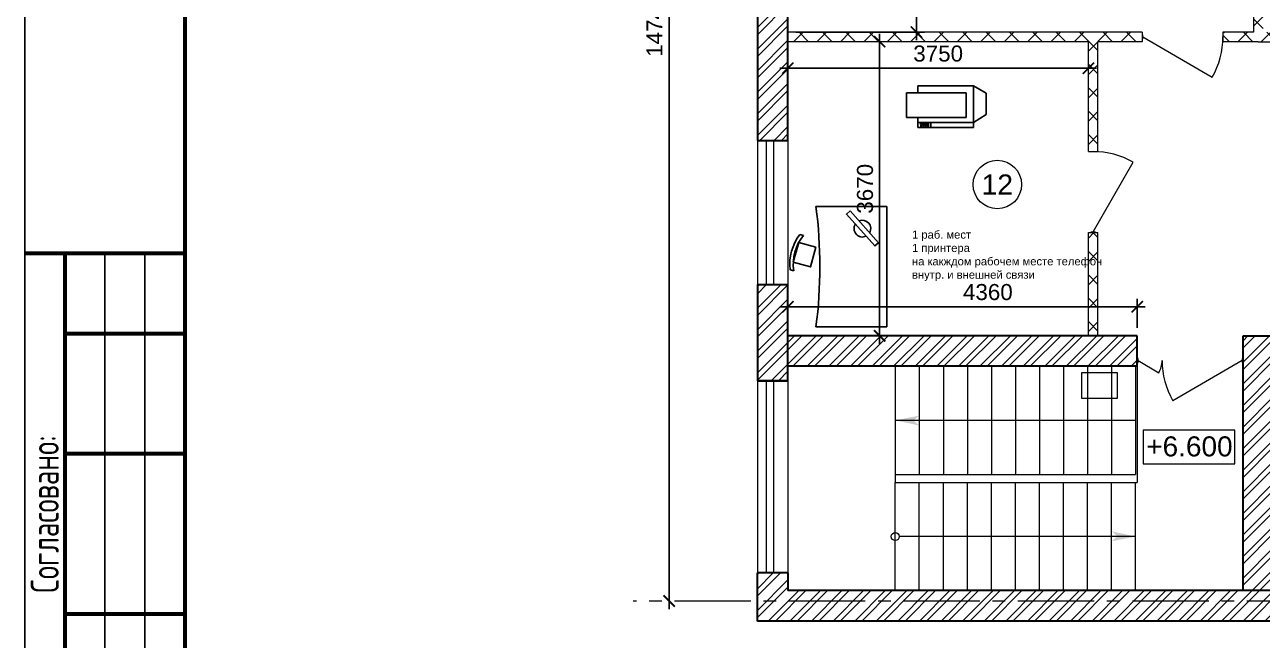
# Model space of a CAD drawing. Header units: millimetres. Extents: x 19315 to 19945, y -11469 to -10873.
# Drawn here: x 19315 to 19469.4, y -11362.7 to -11285.8 of the extents above; entities that cross this region are included whole.
import ezdxf
from ezdxf.enums import TextEntityAlignment as Align

# ---------------------------------------------------------------- set-up
doc = ezdxf.new("R2010")
doc.units = ezdxf.units.MM
for name, pattern in [('CENTER2', [28.575, 19.05, -3.175, 3.175, -3.175]), ('CONTINOUS', [0]), ('ОСЕВАЯ', [2, 1.25, -0.25, 0.25, -0.25])]:
    doc.linetypes.add(name, pattern=pattern)
doc.layers.add('0_FORMAT', color=7, linetype='Continuous')
for name, color, linetype, lineweight in [('OKNА', 153, 'Continuous', 0), ('Двери', 12, 'Continuous', 15), ('Лестн', 7, 'Continuous', 0), ('Наружные стены', 2, 'Continuous', 30), ('Наружные стены кирпич', 22, 'Continuous', 60), ('Оси', 7, 'ОСЕВАЯ', 0), ('Отметки', 7, 'Continuous', 0), ('Перегородки', 41, 'Continuous', 18), ('Полы', 201, 'Continuous', 13), ('Размеры', 255, 'Continuous', 9), ('Штих планы', 7, 'Continuous', 0), ('штрих кирпич', 30, 'Continuous', 0), ('Экспликация', 255, 'Continuous', 15)]:
    doc.layers.add(name, color=color, linetype=linetype, lineweight=lineweight)
doc.styles.add('1', font='arial.ttf')
doc.styles.add('1- arial', font='arial.ttf')
doc.styles.add('Arial-прямой', font='arial.ttf')
doc.styles.add('Romans_0.7', font='romans.shx', dxfattribs={"width": 0.7, "height": 300})
doc.dimstyles.new('zhu m100', dxfattribs={"dimtxt": 2, "dimasz": 1.4, "dimexe": 1, "dimexo": 1, "dimgap": 0.8, "dimtad": 1, "dimlfac": 100, "dimzin": 12, "dimdsep": 46, "dimtxsty": '1', "dimblk": 'ARCHTICK', "dimcen": 0.09, "dimdle": 1, "dimclrd": 7, "dimclre": 7, "dimclrt": 7, "dimazin": 3, "dimtfac": 1, "dimtmove": 1, "dimatfit": 3, "dimfxl": 1, "dimtolj": 1, "dimtzin": 0, "dimarcsym": 0})

# ---------------------------------------------------------------- blocks, each defined once
blk = doc.blocks.new('_ArchTick')
at = {"color": 0, "linetype": 'ByBlock', "const_width": 0.15}
blk.add_lwpolyline([(-0.5, -0.5), (0.5, 0.5)], dxfattribs=at)
blk = doc.blocks.new('*D45')
at = {"layer": 'Defpoints', "color": 0, "linetype": 'CONTINOUS', "ltscale": 0.5, "transparency": 16777216}
for p in [(19395.43, -11210.27), (19395.43, -11210.27), (19395.43, -11357.77)]:
    blk.add_point(p, dxfattribs=at)
at = {"layer": 'Оси', "color": 7, "linetype": 'CONTINOUS', "lineweight": -2, "ltscale": 0.5, "transparency": 16777216}
blk.add_line((19395.43, -11358.77), (19395.43, -11209.27), dxfattribs=at)
at = {"layer": 'Оси', "color": 7, "linetype": 'CONTINOUS', "lineweight": -2, "ltscale": 0.5, "transparency": 16777216, "xscale": 1.4, "yscale": 1.4, "zscale": 1.4}
for p, rotation in [((19395.43, -11210.27), 90), ((19395.43, -11357.77), 270)]:
    blk.add_blockref('_ArchTick', p, dxfattribs=dict(at, rotation=rotation))
at = {"layer": 'Оси', "color": 7, "linetype": 'CONTINOUS', "ltscale": 0.5, "transparency": 16777216, "insert": (19393.61, -11284.02), "char_height": 2, "attachment_point": 5, "rotation": 90, "style": 'Arial-прямой'}
blk.add_mtext('\\A1;14749.41', dxfattribs=at)
blk = doc.blocks.new('*U10')
at = {"layer": '0_FORMAT'}
for p, q in [((0, 0), (0, 297)), ((10, 155), (10, 90)), ((15, 155), (15, 90))]:
    blk.add_line(p, q, dxfattribs=at)
at = {"layer": '0_FORMAT', "lineweight": 60}
for p, q in [((20, 5), (20, 292)), ((20, 155), (0, 155)), ((5, 155), (5, 90)), ((20, 145), (5, 145)), ((20, 130), (5, 130)), ((20, 110), (5, 110))]:
    blk.add_line(p, q, dxfattribs=at)
at = {"layer": '0_FORMAT', "style": 'Romans_0.7', "width": 0.7}
blk.add_text('Согласовано:', height=3.5, rotation=90, dxfattribs=at).set_placement((2.5, 122.5), align=Align.MIDDLE_CENTER)
for tag, p in [('ДОЛЖНОСТЬ_1', (441.5, 32.5)), ('ФАМИЛИЯ_1', (460.5, 32.5)), ('ДОЛЖНОСТЬ_2', (441.5, 27.5)), ('ФАМИЛИЯ_2', (460.5, 27.5)), ('ДОЛЖНОСТЬ_3', (441.5, 22.5)), ('ФАМИЛИЯ_3', (460.5, 22.5)), ('ДОЛЖНОСТЬ_4', (441.5, 17.5)), ('ФАМИЛИЯ_4', (460.5, 17.5)), ('ДОЛЖНОСТЬ_5', (441.5, 12.5)), ('ФАМИЛИЯ_5', (460.5, 12.5)), ('ДОЛЖНОСТЬ_6', (441.5, 7.5)), ('ФАМИЛИЯ_6', (460.5, 7.5))]:
    blk.add_attdef(tag, text='', height=3, dxfattribs=at).set_placement(p, align=Align.MIDDLE_LEFT)
for tag, p in [('СТАДИЯ', (582.5, 25)), ('ЛИСТ', (597.5, 25)), ('ЛИСТОВ', (615, 25))]:
    blk.add_attdef(tag, text='', height=3, dxfattribs=at).set_placement(p, align=Align.MIDDLE_CENTER)
blk = doc.blocks.new('*D181')
at = {"layer": 'Defpoints', "color": 0, "ltscale": 0.5, "transparency": 16777216}
for p in [(19453.85, -11321.04), (19410.25, -11324.67), (19453.85, -11324.67)]:
    blk.add_point(p, dxfattribs=at)
at = {"layer": 'Размеры', "color": 7, "lineweight": -2, "ltscale": 0.5, "transparency": 16777216}
for p, q in [((19410.25, -11323.67), (19410.25, -11320.04)), ((19453.85, -11323.67), (19453.85, -11320.04)), ((19409.25, -11321.04), (19454.85, -11321.04))]:
    blk.add_line(p, q, dxfattribs=at)
at = {"layer": 'Размеры', "color": 7, "lineweight": -2, "ltscale": 0.5, "transparency": 16777216, "xscale": 1.4, "yscale": 1.4, "zscale": 1.4, "rotation": 180}
blk.add_blockref('_ArchTick', (19410.25, -11321.04), dxfattribs=at)
at = {"layer": 'Размеры', "color": 7, "lineweight": -2, "ltscale": 0.5, "transparency": 16777216, "xscale": 1.4, "yscale": 1.4, "zscale": 1.4}
blk.add_blockref('_ArchTick', (19453.85, -11321.04), dxfattribs=at)
at = {"layer": 'Размеры', "color": 7, "ltscale": 0.5, "transparency": 16777216, "insert": (19435.2, -11319.22), "char_height": 2, "attachment_point": 5, "style": '1'}
blk.add_mtext('\\A1;4360', dxfattribs=at)
blk = doc.blocks.new('*D192')
at = {"layer": 'Defpoints', "color": 0, "ltscale": 0.5, "transparency": 16777216}
for p in [(19421.7, -11287.97), (19421.7, -11287.97), (19421.7, -11324.67)]:
    blk.add_point(p, dxfattribs=at)
at = {"layer": 'Размеры', "color": 7, "lineweight": -2, "ltscale": 0.5, "transparency": 16777216}
blk.add_line((19421.7, -11325.67), (19421.7, -11286.97), dxfattribs=at)
at = {"layer": 'Размеры', "color": 7, "lineweight": -2, "ltscale": 0.5, "transparency": 16777216, "xscale": 1.4, "yscale": 1.4, "zscale": 1.4}
for p, rotation in [((19421.7, -11287.97), 90), ((19421.7, -11324.67), 270)]:
    blk.add_blockref('_ArchTick', p, dxfattribs=dict(at, rotation=rotation))
at = {"layer": 'Размеры', "color": 7, "ltscale": 0.5, "transparency": 16777216, "insert": (19419.88, -11306.32), "char_height": 2, "attachment_point": 5, "rotation": 90, "style": '1'}
blk.add_mtext('\\A1;3670', dxfattribs=at)
blk = doc.blocks.new('*D209')
at = {"layer": 'Defpoints', "color": 0, "ltscale": 0.5, "transparency": 16777216}
for p in [(19410.25, -11291.27), (19410.25, -11291.27), (19447.75, -11291.27)]:
    blk.add_point(p, dxfattribs=at)
at = {"layer": 'Размеры', "color": 7, "lineweight": -2, "ltscale": 0.5, "transparency": 16777216}
blk.add_line((19448.75, -11291.27), (19409.25, -11291.27), dxfattribs=at)
at = {"layer": 'Размеры', "color": 7, "lineweight": -2, "ltscale": 0.5, "transparency": 16777216, "xscale": 1.4, "yscale": 1.4, "zscale": 1.4, "rotation": 180}
blk.add_blockref('_ArchTick', (19410.25, -11291.27), dxfattribs=at)
at = {"layer": 'Размеры', "color": 7, "lineweight": -2, "ltscale": 0.5, "transparency": 16777216, "xscale": 1.4, "yscale": 1.4, "zscale": 1.4}
blk.add_blockref('_ArchTick', (19447.75, -11291.27), dxfattribs=at)
at = {"layer": 'Размеры', "color": 7, "ltscale": 0.5, "transparency": 16777216, "insert": (19429, -11289.45), "char_height": 2, "attachment_point": 5, "style": '1'}
blk.add_mtext('\\A1;3750', dxfattribs=at)
blk = doc.blocks.new('*D1624')
at = {"layer": 'Defpoints', "color": 0, "ltscale": 0.5, "transparency": 16777216}
for p in [(19410.25, -11214.27), (19410.25, -11286.77), (19426.28, -11286.77)]:
    blk.add_point(p, dxfattribs=at)
at = {"layer": 'Размеры', "color": 7, "lineweight": -2, "ltscale": 0.5, "transparency": 16777216}
for p, q in [((19426.28, -11213.27), (19426.28, -11287.77)), ((19411.25, -11214.27), (19427.28, -11214.27)), ((19411.25, -11286.77), (19427.28, -11286.77))]:
    blk.add_line(p, q, dxfattribs=at)
at = {"layer": 'Размеры', "color": 7, "lineweight": -2, "ltscale": 0.5, "transparency": 16777216, "xscale": 1.4, "yscale": 1.4, "zscale": 1.4}
for p, rotation in [((19426.28, -11214.27), 90), ((19426.28, -11286.77), 270)]:
    blk.add_blockref('_ArchTick', p, dxfattribs=dict(at, rotation=rotation))
at = {"layer": 'Размеры', "color": 7, "ltscale": 0.5, "transparency": 16777216, "insert": (19422.64, -11263.2), "char_height": 2, "attachment_point": 5, "rotation": 90, "style": '1'}
blk.add_mtext('\\A1;7250.01', dxfattribs=at)
blk = doc.blocks.new('Экспл_Помещений')
at = {"layer": 'Экспликация'}
blk.add_circle((0, 0), 3, dxfattribs=at)
at = {"layer": 'Экспликация', "color": 0, "style": '1- arial', "flags": 12}
blk.add_attdef('№_ПОМЕЩЕНИЯ', text='', height=2.5, dxfattribs=at).set_placement((0, 0), align=Align.MIDDLE_CENTER)

msp = doc.modelspace()

# ---------------------------------------------------------------- hatches: boundary and pattern name
at = {"layer": 'Штих планы'}
h = msp.add_hatch(dxfattribs=at)
h.set_pattern_fill('ANSI37', color=256, scale=0.65, style=0)
h.set_pattern_definition([(45, (10410.9832, -8053.2432), (-1.4592916, 1.4592916), []), (135, (10410.9832, -8053.2432), (-1.4592916, -1.4592916), [])])
h.paths.add_polyline_path([(19588.94586, -11307.37116), (19583.34586, -11307.37116), (19583.34586, -11308.57116), (19588.34586, -11308.57116), (19588.34586, -11327.77113), (19588.94586, -11327.77113)])
h.paths.add_polyline_path([(19598.54586, -11307.37116), (19588.94586, -11307.37116), (19588.94586, -11327.77113), (19589.54586, -11327.77113), (19589.54586, -11308.57116), (19598.54586, -11308.57116)])
h.paths.add_polyline_path([(19589.54586, -11327.77113), (19588.94586, -11327.77113), (19588.94586, -11349.77113), (19589.54586, -11349.77113)])
h.paths.add_polyline_path([(19588.94586, -11327.77113), (19588.34586, -11327.77113), (19588.34586, -11349.77113), (19588.94586, -11349.77113)])
h.paths.add_polyline_path([(19664.94586, -11287.97116), (19707.64586, -11287.97116), (19707.64586, -11286.77116), (19662.14586, -11286.77116), (19662.14586, -11287.97116), (19663.74586, -11287.97116), (19663.74586, -11301.67113), (19664.94586, -11301.67113)])
h.paths.add_polyline_path([(19652.04586, -11286.77116), (19650.84586, -11286.77116), (19650.84586, -11287.97116), (19652.04586, -11287.97116)])
h.paths.add_polyline_path([(19573.24586, -11307.37116), (19558.34586, -11307.37116), (19558.34586, -11319.57113), (19559.54586, -11319.57113), (19559.54586, -11308.57116), (19573.24586, -11308.57116)])
h.paths.add_polyline_path([(19631.24586, -11307.37116), (19608.64586, -11307.37116), (19608.64586, -11308.57116), (19630.04586, -11308.57116), (19630.04586, -11324.67113), (19631.24586, -11324.67113)])
h.paths.add_polyline_path([(19469.54659, -11220.77114), (19468.94659, -11220.77114), (19468.94659, -11263.9211), (19469.54659, -11263.9211)])
h.paths.add_polyline_path([(19468.94659, -11220.77114), (19468.34659, -11220.77114), (19468.34659, -11263.9211), (19468.94659, -11263.9211)])
h.paths.add_polyline_path([(19529.54659, -11220.77114), (19528.94659, -11220.77114), (19528.94659, -11263.9211), (19529.54659, -11263.9211)])
h.paths.add_polyline_path([(19528.94659, -11220.77114), (19528.34659, -11220.77114), (19528.34659, -11263.9211), (19528.94659, -11263.9211)])
h.paths.add_polyline_path([(19549.94586, -11286.77114), (19529.54659, -11286.77114), (19529.54659, -11271.6211), (19528.94659, -11271.6211), (19528.94659, -11287.97114), (19549.94586, -11287.97116)])
h.paths.add_polyline_path([(19528.94659, -11271.6211), (19528.34659, -11271.6211), (19528.34659, -11286.77114), (19500.04586, -11286.77116), (19500.04586, -11287.97116), (19528.94659, -11287.97114)])
h.paths.add_polyline_path([(19489.94586, -11286.77114), (19469.54659, -11286.77114), (19469.54659, -11271.6211), (19468.94659, -11271.6211), (19468.94659, -11287.97114), (19489.94586, -11287.97116)])
h.paths.add_polyline_path([(19468.94659, -11271.6211), (19468.34659, -11271.6211), (19468.34659, -11286.77114), (19464.54659, -11286.77114), (19464.54659, -11287.97114), (19468.94659, -11287.97114)])
h.paths.add_polyline_path([(19448.94659, -11311.7711), (19447.74659, -11311.7711), (19447.74659, -11324.6711), (19448.94659, -11324.6711)])
h.paths.add_polyline_path([(19448.94659, -11287.97114), (19454.44659, -11287.97114), (19454.44659, -11286.77114), (19410.24659, -11286.77114), (19410.24659, -11287.97114), (19447.74659, -11287.97114), (19447.74659, -11301.6711), (19448.94659, -11301.6711)])
h.paths.add_polyline_path([(19587.04659, -11286.77114), (19560.04586, -11286.77116), (19560.04586, -11287.97116), (19560.08842, -11287.97116), (19587.04659, -11287.97114)])
h.paths.add_polyline_path([(19664.94659, -11311.7711), (19663.74659, -11311.7711), (19663.74659, -11324.6711), (19664.94659, -11324.6711)])
at = {"layer": 'штрих кирпич'}
h = msp.add_hatch(dxfattribs=at)
h.set_pattern_fill('ANSI32', color=256, scale=0.2, style=0)
h.set_pattern_definition([(45, (10410.9832, -8053.2432), (-1.3470384, 1.3470384), []), (45, (10411.8812, -8053.2432), (-1.3470384, 1.3470384), [])])
h.paths.add_polyline_path([(19650.84586, -11214.2711), (19650.84586, -11212.77113), (19648.94586, -11212.77113), (19648.94586, -11267.77113), (19650.84586, -11267.77113)])
h.paths.add_polyline_path([(19648.94586, -11212.77113), (19647.04586, -11212.77113), (19647.04586, -11267.77113), (19648.94586, -11267.77113)])
h.paths.add_polyline_path([(19408.94586, -11212.77113), (19406.4465, -11212.77113), (19406.44617, -11222.27113), (19408.94586, -11222.27113)])
h.paths.add_polyline_path([(19410.24659, -11214.2711), (19410.24586, -11210.27113), (19408.94586, -11210.27113), (19408.94586, -11222.27113), (19410.24659, -11222.27113)])
h.paths.add_polyline_path([(19410.24617, -11222.27113), (19408.94586, -11222.27113), (19408.94586, -11231.27113), (19410.24585, -11231.27113)])
h.paths.add_polyline_path([(19408.94586, -11222.27113), (19406.44617, -11222.27113), (19406.44585, -11231.27113), (19408.94586, -11231.27113)])
h.paths.add_polyline_path([(19410.24585, -11249.27113), (19408.94586, -11249.27113), (19408.94586, -11264.27113), (19410.24585, -11264.27113)])
h.paths.add_polyline_path([(19408.94586, -11249.27113), (19406.44585, -11249.27113), (19406.44585, -11264.27113), (19408.94586, -11264.27113)])
h.paths.add_polyline_path([(19410.24585, -11282.27113), (19408.94586, -11282.27113), (19408.94586, -11300.27113), (19410.24512, -11300.27113), (19410.24262, -11287.97114)])
h.paths.add_polyline_path([(19408.94586, -11282.27113), (19406.44585, -11282.27113), (19406.44585, -11300.27113), (19408.94586, -11300.27113)])
h.paths.add_polyline_path([(19410.24512, -11318.27113), (19408.94586, -11318.27113), (19408.94586, -11327.77113), (19410.24585, -11327.77113), (19410.24585, -11324.6711), (19410.24262, -11324.6711)])
h.paths.add_polyline_path([(19408.94586, -11318.27113), (19406.44512, -11318.27113), (19406.44585, -11327.77113), (19408.94586, -11327.77113)])
h.paths.add_polyline_path([(19711.44585, -11249.27113), (19708.94585, -11249.27113), (19708.94585, -11264.27113), (19711.44585, -11264.27113)])
h.paths.add_polyline_path([(19708.94585, -11249.27113), (19707.64585, -11249.27113), (19707.64585, -11264.27113), (19708.94585, -11264.27113)])
h.paths.add_polyline_path([(19588.94585, -11349.77113), (19586.39585, -11349.77113), (19586.39585, -11357.77113), (19588.94585, -11357.77113)])
h.paths.add_polyline_path([(19591.49585, -11349.77113), (19588.94585, -11349.77113), (19588.94585, -11357.77113), (19591.49585, -11357.77113)])
h.paths.add_polyline_path([(19591.49585, -11357.77113), (19588.94585, -11357.77113), (19588.94585, -11358.77113), (19591.49585, -11358.77113)])
h.paths.add_polyline_path([(19588.94585, -11357.77113), (19586.39585, -11357.77113), (19586.39585, -11358.77113), (19588.94585, -11358.77113)])
h.paths.add_polyline_path([(19586.39585, -11357.77113), (19528.94585, -11357.77113), (19528.94585, -11360.27113), (19586.39585, -11360.27113), (19586.39585, -11358.77113)])
h.paths.add_polyline_path([(19586.39585, -11356.47113), (19528.94585, -11356.47113), (19528.94585, -11357.77113), (19586.39585, -11357.77113)])
h.paths.add_polyline_path([(19631.94585, -11357.77113), (19591.49585, -11357.77113), (19591.49585, -11358.77113), (19591.49585, -11360.27113), (19631.94585, -11360.27113)])
h.paths.add_polyline_path([(19631.94585, -11356.47113), (19591.49585, -11356.47113), (19591.49585, -11357.77113), (19631.94585, -11357.77113)])
h.paths.add_polyline_path([(19528.94585, -11211.77116), (19526.39585, -11211.77116), (19526.39585, -11212.77113), (19528.94585, -11212.77113)])
h.paths.add_polyline_path([(19531.49585, -11211.77116), (19528.94585, -11211.77116), (19528.94585, -11212.77113), (19531.49585, -11212.77113)])
h.paths.add_polyline_path([(19531.49585, -11212.77113), (19528.94585, -11212.77113), (19528.94585, -11220.77116), (19531.49585, -11220.77116)])
h.paths.add_polyline_path([(19528.94585, -11212.77113), (19526.39585, -11212.77113), (19526.39585, -11220.77116), (19528.94585, -11220.77116)])
h.paths.add_polyline_path([(19468.94585, -11211.77116), (19466.39585, -11211.77116), (19466.39585, -11212.77113), (19468.94585, -11212.77113)])
h.paths.add_polyline_path([(19471.49585, -11211.77116), (19468.94585, -11211.77116), (19468.94585, -11212.77113), (19471.49585, -11212.77113)])
h.paths.add_polyline_path([(19471.49585, -11212.77113), (19468.94585, -11212.77113), (19468.94585, -11220.77116), (19471.49585, -11220.77116)])
h.paths.add_polyline_path([(19468.94585, -11212.77113), (19466.39585, -11212.77113), (19466.39585, -11220.77116), (19468.94585, -11220.77116)])
h.paths.add_polyline_path([(19471.49585, -11263.92113), (19468.94585, -11263.92113), (19468.94585, -11267.77113), (19471.49585, -11267.77113)])
h.paths.add_polyline_path([(19468.94585, -11263.92113), (19466.39585, -11263.92113), (19466.39585, -11267.77113), (19468.94585, -11267.77113)])
h.paths.add_polyline_path([(19468.94585, -11267.77113), (19466.39585, -11267.77113), (19466.39585, -11271.62113), (19468.94585, -11271.62113)])
h.paths.add_polyline_path([(19471.49585, -11267.77113), (19468.94585, -11267.77113), (19468.94585, -11271.62113), (19471.49585, -11271.62113)])
h.paths.add_polyline_path([(19528.94585, -11263.92113), (19526.39585, -11263.92113), (19526.39585, -11267.77113), (19528.94585, -11267.77113)])
h.paths.add_polyline_path([(19531.49585, -11263.92113), (19528.94585, -11263.92113), (19528.94585, -11267.77113), (19531.49585, -11267.77113)])
h.paths.add_polyline_path([(19531.49585, -11267.77113), (19528.94585, -11267.77113), (19528.94585, -11271.62113), (19531.49585, -11271.62113)])
h.paths.add_polyline_path([(19528.94585, -11267.77113), (19526.39585, -11267.77113), (19526.39585, -11271.62113), (19528.94585, -11271.62113)])
h.paths.add_polyline_path([(19408.94585, -11327.77113), (19406.44585, -11327.77113), (19406.44585, -11330.27113), (19408.94585, -11330.27113)])
h.paths.add_polyline_path([(19410.24585, -11327.77113), (19408.94585, -11327.77113), (19408.94585, -11330.27113), (19410.24585, -11330.27113)])
h.paths.add_polyline_path([(19408.94585, -11354.27113), (19406.44585, -11354.27113), (19406.44585, -11357.77113), (19408.94585, -11357.77113)])
h.paths.add_polyline_path([(19410.24585, -11354.27113), (19408.94585, -11354.27113), (19408.94585, -11357.77113), (19468.94585, -11357.77113), (19468.94585, -11356.47113), (19410.24585, -11356.47113)])
h.paths.add_polyline_path([(19468.94585, -11357.77113), (19408.94585, -11357.77113), (19408.94585, -11360.27113), (19468.94585, -11360.27113)])
h.paths.add_polyline_path([(19708.94585, -11354.27113), (19707.64585, -11354.27113), (19707.64585, -11356.47113), (19648.94585, -11356.47113), (19648.94585, -11357.77113), (19708.94585, -11357.77113)])
h.paths.add_polyline_path([(19711.44585, -11354.27113), (19708.94585, -11354.27113), (19708.94585, -11357.77113), (19711.44585, -11357.77113)])
h.paths.add_polyline_path([(19711.44585, -11357.77113), (19708.94585, -11357.77113), (19708.94585, -11360.27113), (19711.44585, -11360.27113)])
h.paths.add_polyline_path([(19711.44585, -11327.77113), (19708.94585, -11327.77113), (19708.94585, -11330.27113), (19711.44585, -11330.27113)])
h.paths.add_polyline_path([(19708.94585, -11327.77113), (19707.64585, -11327.77113), (19707.64585, -11330.27113), (19708.94585, -11330.27113)])
h.paths.add_polyline_path([(19708.94586, -11318.27113), (19707.64585, -11318.27113), (19707.64585, -11327.77113), (19708.94585, -11327.77113)])
h.paths.add_polyline_path([(19711.44585, -11318.27113), (19708.94586, -11318.27113), (19708.94585, -11327.77113), (19711.44585, -11327.77113)])
h.paths.add_polyline_path([(19711.44585, -11282.27113), (19708.94585, -11282.27113), (19708.94585, -11291.27113), (19711.44585, -11291.27113)])
h.paths.add_polyline_path([(19708.94585, -11282.27113), (19707.64585, -11282.27113), (19707.64585, -11291.27113), (19708.94585, -11291.27113)])
h.paths.add_polyline_path([(19711.44585, -11212.77113), (19708.94585, -11212.77113), (19708.94585, -11222.27113), (19711.44585, -11222.27113)])
h.paths.add_polyline_path([(19708.94585, -11212.77113), (19707.64585, -11212.77113), (19707.64585, -11222.27113), (19708.94585, -11222.27113)])
h.paths.add_polyline_path([(19708.94585, -11210.27113), (19707.64585, -11210.27113), (19707.64585, -11212.77113), (19708.94585, -11212.77113)])
h.paths.add_polyline_path([(19711.44585, -11210.27113), (19708.94585, -11210.27113), (19708.94585, -11212.77113), (19711.44585, -11212.77113)])
h.paths.add_polyline_path([(19648.94585, -11211.77116), (19647.04585, -11211.77116), (19647.04585, -11212.77113), (19648.94585, -11212.77113)])
h.paths.add_polyline_path([(19650.84585, -11211.77116), (19648.94585, -11211.77116), (19648.94585, -11212.77113), (19650.84585, -11212.77113)])
h.paths.add_polyline_path([(19650.84585, -11267.77113), (19648.94585, -11267.77113), (19648.94585, -11287.97116), (19650.84585, -11287.97116)])
h.paths.add_polyline_path([(19648.94585, -11267.77113), (19647.04585, -11267.77113), (19647.04585, -11287.97116), (19648.94585, -11287.97116)])
h.paths.add_polyline_path([(19707.64585, -11324.67113), (19648.94585, -11324.67113), (19648.94585, -11327.77113), (19707.64585, -11327.77113)])
h.paths.add_polyline_path([(19707.64585, -11327.77113), (19648.94585, -11327.77113), (19648.94585, -11328.47113), (19707.64585, -11328.47113)])
h.paths.add_polyline_path([(19648.94585, -11324.67113), (19647.04585, -11324.67113), (19647.04585, -11327.77113), (19648.94585, -11327.77113)])
h.paths.add_polyline_path([(19648.94585, -11327.77113), (19647.04585, -11327.77113), (19647.04585, -11328.02113), (19647.04585, -11328.47113), (19648.94585, -11328.47113)])
h.paths.add_polyline_path([(19648.94585, -11356.47113), (19631.94585, -11356.47113), (19631.94585, -11357.77113), (19648.94585, -11357.77113)])
h.paths.add_polyline_path([(19648.94585, -11357.77113), (19631.94585, -11357.77113), (19631.94585, -11360.27113), (19648.94585, -11360.27113)])
h.paths.add_polyline_path([(19708.94585, -11357.77113), (19648.94585, -11357.77113), (19648.94585, -11360.27113), (19708.94585, -11360.27113)])
h.paths.add_polyline_path([(19410.24585, -11210.27113), (19408.94585, -11210.27113), (19408.94585, -11212.77113), (19410.24585, -11212.77113)])
h.paths.add_polyline_path([(19408.94585, -11210.27113), (19406.44585, -11210.27113), (19406.44585, -11212.77113), (19408.94585, -11212.77113)])
h.paths.add_polyline_path([(19453.84585, -11324.67113), (19410.24585, -11324.67113), (19410.24585, -11327.77113), (19453.84585, -11327.77113), (19453.84585, -11327.52113)])
h.paths.add_polyline_path([(19453.84585, -11327.77113), (19410.24585, -11327.77113), (19410.24585, -11328.47113), (19453.84585, -11328.47113)])
h.paths.add_polyline_path([(19408.94585, -11357.77113), (19406.44585, -11357.77113), (19406.44585, -11360.27113), (19408.94585, -11360.27113)])
h.paths.add_polyline_path([(19468.94585, -11327.77113), (19467.04585, -11327.77113), (19467.04585, -11356.47113), (19468.94585, -11356.47113)])
h.paths.add_polyline_path([(19470.84585, -11327.77113), (19468.94585, -11327.77113), (19468.94585, -11356.47113), (19470.84585, -11356.47113)])
h.paths.add_polyline_path([(19470.84585, -11324.67113), (19468.94585, -11324.67113), (19468.94585, -11327.77113), (19470.84585, -11327.77113)])
h.paths.add_polyline_path([(19468.94585, -11324.67113), (19467.04585, -11324.67113), (19467.04585, -11327.77113), (19468.94585, -11327.77113)])
h.paths.add_polyline_path([(19528.94585, -11357.77113), (19468.94585, -11357.77113), (19468.94585, -11360.27113), (19528.94585, -11360.27113)])
h.paths.add_polyline_path([(19528.94585, -11356.47113), (19468.94585, -11356.47113), (19468.94585, -11357.77113), (19528.94585, -11357.77113)])
h.paths.add_polyline_path([(19530.84585, -11327.77113), (19528.94585, -11327.77113), (19528.94585, -11356.47113), (19530.84585, -11356.47113)])
h.paths.add_polyline_path([(19528.94585, -11327.77113), (19527.04585, -11327.77113), (19527.04585, -11356.47113), (19528.94585, -11356.47113)])
h.paths.add_polyline_path([(19528.94585, -11324.67113), (19527.04585, -11324.67113), (19527.04585, -11327.77113), (19528.94585, -11327.77113)])
h.paths.add_polyline_path([(19530.84585, -11324.67113), (19528.94585, -11324.67113), (19528.94585, -11327.77113), (19530.84585, -11327.77113)])
h.paths.add_polyline_path([(19633.84585, -11328.02113), (19633.84585, -11327.77113), (19631.94585, -11327.77113), (19631.94585, -11356.47113), (19633.84585, -11356.47113)])
h.paths.add_polyline_path([(19631.94585, -11327.77113), (19630.04585, -11327.77113), (19630.04585, -11356.47113), (19631.94585, -11356.47113)])
h.paths.add_polyline_path([(19631.94585, -11324.67113), (19630.04585, -11324.67113), (19630.04585, -11327.77113), (19631.94585, -11327.77113)])
h.paths.add_polyline_path([(19633.84585, -11324.67113), (19631.94585, -11324.67113), (19631.94585, -11327.77113), (19633.84585, -11327.77113), (19633.84585, -11327.52113)])
h.paths.add_polyline_path([(19588.94585, -11267.77113), (19587.04585, -11267.77113), (19587.04585, -11287.97116), (19588.94585, -11287.97116)])
h.paths.add_polyline_path([(19590.84585, -11267.77113), (19588.94585, -11267.77113), (19588.94585, -11287.97116), (19590.84585, -11287.97116)])
h.paths.add_polyline_path([(19588.94585, -11212.77113), (19587.04585, -11212.77113), (19587.04585, -11267.77113), (19588.94585, -11267.77113)])
h.paths.add_polyline_path([(19590.84585, -11212.77113), (19588.94585, -11212.77113), (19588.94585, -11267.77113), (19590.84585, -11267.77113)])
h.paths.add_polyline_path([(19588.94585, -11211.77116), (19587.04585, -11211.77116), (19587.04585, -11212.77113), (19588.94585, -11212.77113)])
h.paths.add_polyline_path([(19590.84585, -11211.77116), (19588.94585, -11211.77116), (19588.94585, -11212.77113), (19590.84585, -11212.77113)])

# ---------------------------------------------------------------- linework, layer by layer
at = {"color": 4, "ltscale": 0.5}
for p, q in [((19434.9773, -11294.40039), (19433.40908, -11293.48496)), ((19432.49522, -11294.33415), (19425.0355, -11294.33415)), ((19425.0355, -11294.33415), (19425.0355, -11297.41177)), ((19432.49522, -11297.41177), (19432.49522, -11294.33415)), ((19434.9773, -11297.02821), (19434.9773, -11294.40039)), ((19433.40908, -11298.02429), (19434.9773, -11297.02821)), ((19432.49522, -11297.41177), (19425.0355, -11297.41177)), ((19426.48117, -11298.02429), (19426.48117, -11298.68363)), ((19433.40908, -11298.68363), (19426.48117, -11298.68363)), ((19428.07995, -11298.02429), (19428.07995, -11298.68363)), ((19433.40908, -11298.02429), (19433.40908, -11298.68363)), ((19422.59579, -11308.53986), (19413.74933, -11308.53986)), ((19422.59579, -11308.53986), (19422.59579, -11323.54147)), ((19422.59579, -11323.54147), (19422.59579, -11308.53986)), ((19412.20284, -11312.13834), (19411.74913, -11312.01274)), ((19411.10741, -11314.2522), (19411.12943, -11314.17266)), ((19410.98184, -11316.54891), (19410.52814, -11316.42331)), ((19422.59579, -11323.54147), (19413.74933, -11323.54147))]:
    msp.add_line(p, q, dxfattribs=at)
msp.add_lwpolyline([(19426.48117, -11294.33415), (19426.48117, -11293.48496), (19433.40908, -11293.48496), (19433.40908, -11298.02429), (19426.48117, -11298.02429), (19426.48117, -11297.41177)], dxfattribs=at)
for points in [[(19418.01289, -11309.06279), (19421.56141, -11313.05026), (19421.1023, -11313.45882), (19417.55379, -11309.47135)], [(19413.73489, -11313.61378), (19413.05558, -11316.06766), (19410.92084, -11315.47669), (19411.59912, -11313.02654)]]:
    msp.add_lwpolyline(points, close=True, dxfattribs=at)
for centre in [(19426.87304, -11298.22703), (19426.89255, -11298.461), (19427.15683, -11298.2236), (19427.17634, -11298.45757), (19427.43891, -11298.22436), (19427.45842, -11298.45833), (19427.7227, -11298.22093), (19427.74221, -11298.4549)]:
    msp.add_circle(centre, 0.08636, dxfattribs=at)
for centre, radius, start, end in [((19356.54418, -11316.04067), 57.69481, 352.5299273, 7.4700727), ((19419.54954, -11311.29237), 1.04507, 147.223149, 296.1096388), ((19419.54954, -11311.29237), 1.04507, 330.3219558, 113.010832), ((19416.4847, -11315.69799), 6.00056, 142.109638, 186.9426185), ((19416.4847, -11315.69799), 5.56826, 140.2621005, 188.790156)]:
    msp.add_arc(centre, radius, start, end, dxfattribs=at)
at = {"layer": 'OKNА'}
for p, q in [((19407.54512, -11300.27113), (19407.54512, -11318.27113)), ((19408.44512, -11300.27113), (19408.44512, -11318.27113)), ((19407.54586, -11330.27113), (19407.54586, -11354.27113)), ((19408.44586, -11330.27113), (19408.44586, -11354.27113))]:
    msp.add_line(p, q, dxfattribs=at)
at = {"layer": 'Двери'}
for p, q in [((19454.54586, -11287.37116), (19463.20611, -11292.37116)), ((19448.34659, -11311.67113), (19453.34659, -11303.01088)), ((19453.94586, -11327.77113), (19456.54393, -11329.27113)), ((19466.94586, -11327.77113), (19458.2856, -11332.77113))]:
    msp.add_line(p, q, dxfattribs=at)
for points in [[(19454.54586, -11287.62116), (19454.54586, -11287.12116), (19454.44586, -11287.12116), (19454.44586, -11287.62116)], [(19448.09659, -11311.67113), (19448.59659, -11311.67113), (19448.59659, -11311.77113), (19448.09659, -11311.77113)], [(19453.94586, -11328.02113), (19453.94586, -11327.52113), (19453.84586, -11327.52113), (19453.84586, -11328.02113)], [(19467.04586, -11328.02113), (19467.04586, -11327.52113), (19466.94586, -11327.52113), (19466.94586, -11328.02113)]]:
    msp.add_lwpolyline(points, close=True, dxfattribs=at)
at = {"layer": 'Двери', "ltscale": 0.5}
for centre, radius, start, end in [((19454.54659, -11287.37116), 10, 330, 360), ((19448.34659, -11311.67113), 10, 60, 90), ((19453.94659, -11327.77113), 3, 330, 0), ((19466.94659, -11327.77113), 10, 180, 210)]:
    msp.add_arc(centre, radius, start, end, dxfattribs=at)
at = {"layer": 'Лестн', "ltscale": 10}
for p, q in [((19423.64586, -11328.47113), (19423.64586, -11341.97113)), ((19426.64586, -11328.47113), (19426.64586, -11341.97113)), ((19429.64586, -11328.47113), (19429.64586, -11341.97113)), ((19432.64586, -11328.47113), (19432.64586, -11341.97113)), ((19435.64586, -11328.47113), (19435.64586, -11341.97113)), ((19438.64586, -11328.47113), (19438.64586, -11341.97113)), ((19441.64586, -11328.47113), (19441.64586, -11341.97113)), ((19444.64586, -11328.47113), (19444.64586, -11341.97113)), ((19447.64586, -11328.47113), (19447.64586, -11341.97113)), ((19450.64586, -11328.47113), (19450.64586, -11341.97113)), ((19453.64586, -11328.47113), (19453.64586, -11341.97113)), ((19453.84586, -11328.47113), (19453.84586, -11342.97113)), ((19423.64586, -11341.97113), (19423.64586, -11342.97113)), ((19423.64586, -11341.97113), (19453.64586, -11341.97113)), ((19423.64586, -11356.47113), (19423.64586, -11342.97113)), ((19423.64586, -11342.97113), (19453.84586, -11342.97113)), ((19426.64586, -11356.47113), (19426.64586, -11342.97113)), ((19429.64586, -11356.47113), (19429.64586, -11342.97113)), ((19432.64586, -11356.47113), (19432.64586, -11342.97113)), ((19435.64586, -11356.47113), (19435.64586, -11342.97113)), ((19438.64586, -11356.47113), (19438.64586, -11342.97113)), ((19441.64586, -11356.47113), (19441.64586, -11342.97113)), ((19444.64586, -11356.47113), (19444.64586, -11342.97113)), ((19447.64586, -11356.47113), (19447.64586, -11342.97113)), ((19450.64586, -11356.47113), (19450.64586, -11342.97113)), ((19453.64586, -11356.47113), (19453.64586, -11342.97113))]:
    msp.add_line(p, q, dxfattribs=at)
at = {"layer": 'Лестн'}
for p, q in [((19453.64586, -11335.22113), (19423.64586, -11335.22113)), ((19453.64586, -11349.72113), (19424.14586, -11349.72113))]:
    msp.add_line(p, q, dxfattribs=at)
msp.add_circle((19423.64586, -11349.72113), 0.5, dxfattribs=at)
at = {"layer": 'Лестн', "lineweight": 0}
for points in [[(19423.64586, -11335.22113), (19426.58972, -11334.64347), (19425.94932, -11335.24123)], [(19423.64586, -11335.22113), (19426.57919, -11335.85008), (19425.94932, -11335.24123)], [(19453.64586, -11349.72113), (19450.702, -11350.29879), (19451.34239, -11349.70103)], [(19453.64586, -11349.72113), (19450.71253, -11349.09218), (19451.34239, -11349.70103)]]:
    msp.add_solid(points, dxfattribs=at)
at = {"layer": 'Наружные стены', "lineweight": 15}
for p, q in [((19406.44512, -11300.27113), (19406.44512, -11318.27113)), ((19410.24512, -11300.27113), (19410.24512, -11318.27113)), ((19406.44586, -11330.27113), (19406.44586, -11354.27113)), ((19410.24586, -11330.27113), (19410.24586, -11354.27113))]:
    msp.add_line(p, q, dxfattribs=at)
at = {"layer": 'Наружные стены кирпич', "lineweight": 30}
for p, q in [((19406.44585, -11282.27113), (19406.44585, -11300.27113)), ((19410.24512, -11300.27113), (19410.24585, -11282.27113)), ((19406.44512, -11300.27113), (19410.24512, -11300.27113)), ((19406.44512, -11318.27113), (19406.44585, -11330.27113)), ((19406.44512, -11318.27113), (19410.24512, -11318.27113)), ((19410.24585, -11330.27113), (19410.24512, -11318.27113)), ((19453.84586, -11324.67113), (19410.24586, -11324.67113)), ((19453.84586, -11328.47113), (19453.84586, -11324.67113)), ((19467.04586, -11356.47113), (19467.04586, -11324.67113)), ((19467.04586, -11324.67113), (19470.84586, -11324.67113)), ((19453.84586, -11328.47113), (19410.24586, -11328.47113)), ((19410.24586, -11330.27113), (19406.44586, -11330.27113)), ((19406.44586, -11330.27113), (19410.24586, -11330.27113)), ((19406.44586, -11360.27113), (19406.44586, -11354.27113)), ((19410.24586, -11354.27113), (19406.44586, -11354.27113)), ((19410.24586, -11354.27113), (19410.24586, -11356.47113)), ((19586.39586, -11356.47113), (19410.24586, -11356.47113)), ((19711.44586, -11360.27113), (19406.44586, -11360.27113))]:
    msp.add_line(p, q, dxfattribs=at)
at = {"layer": 'Оси', "linetype": 'CENTER2', "ltscale": 0.5}
msp.add_line((19719.94586, -11357.77113), (19390.95639, -11357.77113), dxfattribs=at)
at = {"layer": 'Отметки'}
msp.add_lwpolyline([(19454.59213, -11340.64281), (19466.04273, -11340.64281), (19466.04273, -11336.43746), (19454.59213, -11336.43746)], close=True, dxfattribs=at)
at = {"layer": 'Перегородки'}
for p, q in [((19468.34586, -11271.62113), (19468.34586, -11286.77116)), ((19454.44586, -11286.77116), (19410.24586, -11286.77116)), ((19454.44586, -11286.77116), (19454.44586, -11287.97116)), ((19464.54586, -11286.77116), (19464.54586, -11287.97116)), ((19468.34586, -11286.77116), (19464.54586, -11286.77116)), ((19447.74586, -11287.97116), (19410.24586, -11287.97116)), ((19447.74586, -11301.67113), (19447.74586, -11287.97116)), ((19454.44586, -11287.97116), (19448.94586, -11287.97116)), ((19448.94586, -11301.67113), (19448.94586, -11287.97116)), ((19468.94586, -11287.97116), (19464.54586, -11287.97116)), ((19468.94586, -11287.97116), (19489.94586, -11287.97116)), ((19447.74586, -11301.67113), (19448.94586, -11301.67113)), ((19447.74586, -11324.67113), (19447.74586, -11311.77113)), ((19447.74586, -11311.77113), (19448.94586, -11311.77113)), ((19448.94586, -11324.67113), (19448.94586, -11311.77113))]:
    msp.add_line(p, q, dxfattribs=at)
at = {"layer": 'Полы'}
msp.add_lwpolyline([(19446.88025, -11332.43143), (19451.38025, -11332.43143), (19451.38025, -11329.28143), (19446.88025, -11329.28143)], close=True, dxfattribs=at)

# ---------------------------------------------------------------- block references
at = {"color": 7}
msp.add_blockref('*U10', (19315.00703, -11469.41138), dxfattribs=at)
at = {"layer": 'Экспликация'}
ref = msp.add_blockref('Экспл_Помещений', (19436.38415, -11305.78895), dxfattribs=dict(at, xscale=1.008, yscale=1.008, zscale=1.008))
ref.add_attrib('№_ПОМЕЩЕНИЯ', '12', dxfattribs={"color": 7, "height": 2.52, "style": '1- arial'}).set_placement((19436.38415, -11305.78895), align=Align.MIDDLE_CENTER)

# ---------------------------------------------------------------- texts
at = {"color": 4, "ltscale": 0.5, "insert": (19425.73922, -11311.53729), "char_height": 1, "attachment_point": 1, "style": 'Arial-прямой'}
msp.add_mtext_dynamic_manual_height_columns('1 раб. мест\\P1 принтера\\Pна какждом рабочем месте телефон внутр. и внешней связи', width=27.1019943, gutter_width=17.5, heights=[0], dxfattribs=at)
at = {"layer": 'Отметки', "style": 'Arial-прямой'}
msp.add_text('+6.600', height=2.5, dxfattribs=at).set_placement((19454.96934, -11339.71924))

# ---------------------------------------------------------------- dimensions: what is measured, and where the dimension line sits
at = {"layer": 'Оси', "linetype": 'CONTINOUS', "ltscale": 0.5}
dim = msp.add_linear_dim(base=(19395.42832, -11210.27113), p1=(19395.42832, -11357.7652), p2=(19395.42832, -11210.27113), angle=90, dimstyle='zhu m100', override={"dimtxt": 2, "dimtxsty": 'Arial-прямой'}, dxfattribs=at)
dim.commit()
dim.dimension.update_dxf_attribs({"geometry": '*D45', "text_midpoint": (19393.60717, -11284.01816)})
at = {"layer": 'Размеры', "ltscale": 0.5}
dim = msp.add_linear_dim(base=(19426.27794, -11286.77116), p1=(19410.24645, -11214.2711), p2=(19410.24659, -11286.77116), angle=270, dimstyle='zhu m100', dxfattribs=at)
dim.commit()
dim.dimension.update_dxf_attribs({"geometry": '*D1624', "text_midpoint": (19424.45679, -11263.19996), "dimtype": 160})
dim = msp.add_linear_dim(base=(19421.70319, -11287.97116), p1=(19421.70319, -11324.67113), p2=(19421.70319, -11287.97116), angle=90, dimstyle='zhu m100', dxfattribs=at)
dim.commit()
dim.dimension.update_dxf_attribs({"geometry": '*D192', "text_midpoint": (19419.88136, -11306.32115)})
dim = msp.add_linear_dim(base=(19410.24586, -11291.27099), p1=(19447.74586, -11291.27099), p2=(19410.24586, -11291.27099), dimstyle='zhu m100', dxfattribs=at)
dim.commit()
dim.dimension.update_dxf_attribs({"geometry": '*D209', "text_midpoint": (19428.99586, -11289.44917)})
dim = msp.add_linear_dim(base=(19453.84586, -11321.04396), p1=(19410.24586, -11324.67113), p2=(19453.84586, -11324.67113), dimstyle='zhu m100', dxfattribs=at)
dim.commit()
dim.dimension.update_dxf_attribs({"geometry": '*D181', "text_midpoint": (19435.20135, -11321.04396), "dimtype": 160})

doc.saveas('drawing.dxf')
